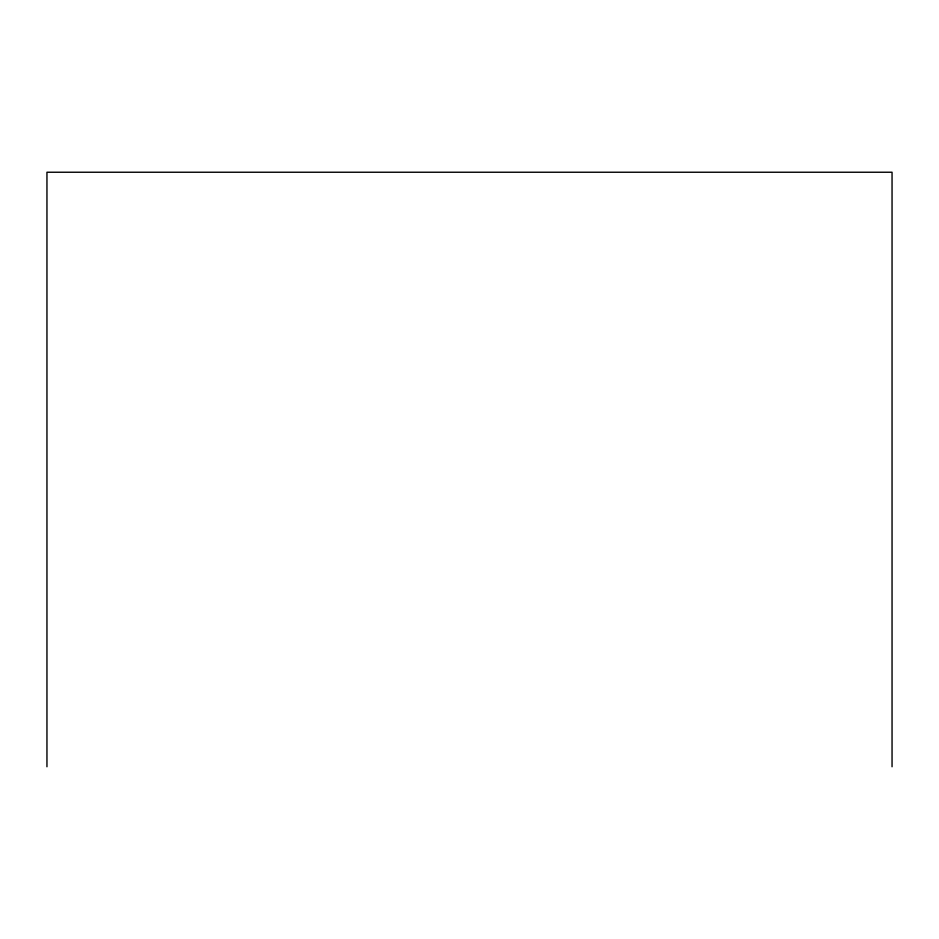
<?xml version="1.0" encoding="UTF-8"?>
<svg xmlns="http://www.w3.org/2000/svg" width="939" height="939" viewBox="0 0 939 939"><rect width="100%" height="100%" fill="white"/><g stroke="black" fill="none" stroke-linecap="round" stroke-linejoin="round"><path stroke-width="1.41" d="M892.05 766.764L892.05 172.236L46.95 172.236L46.95 766.764"/></g></svg>
